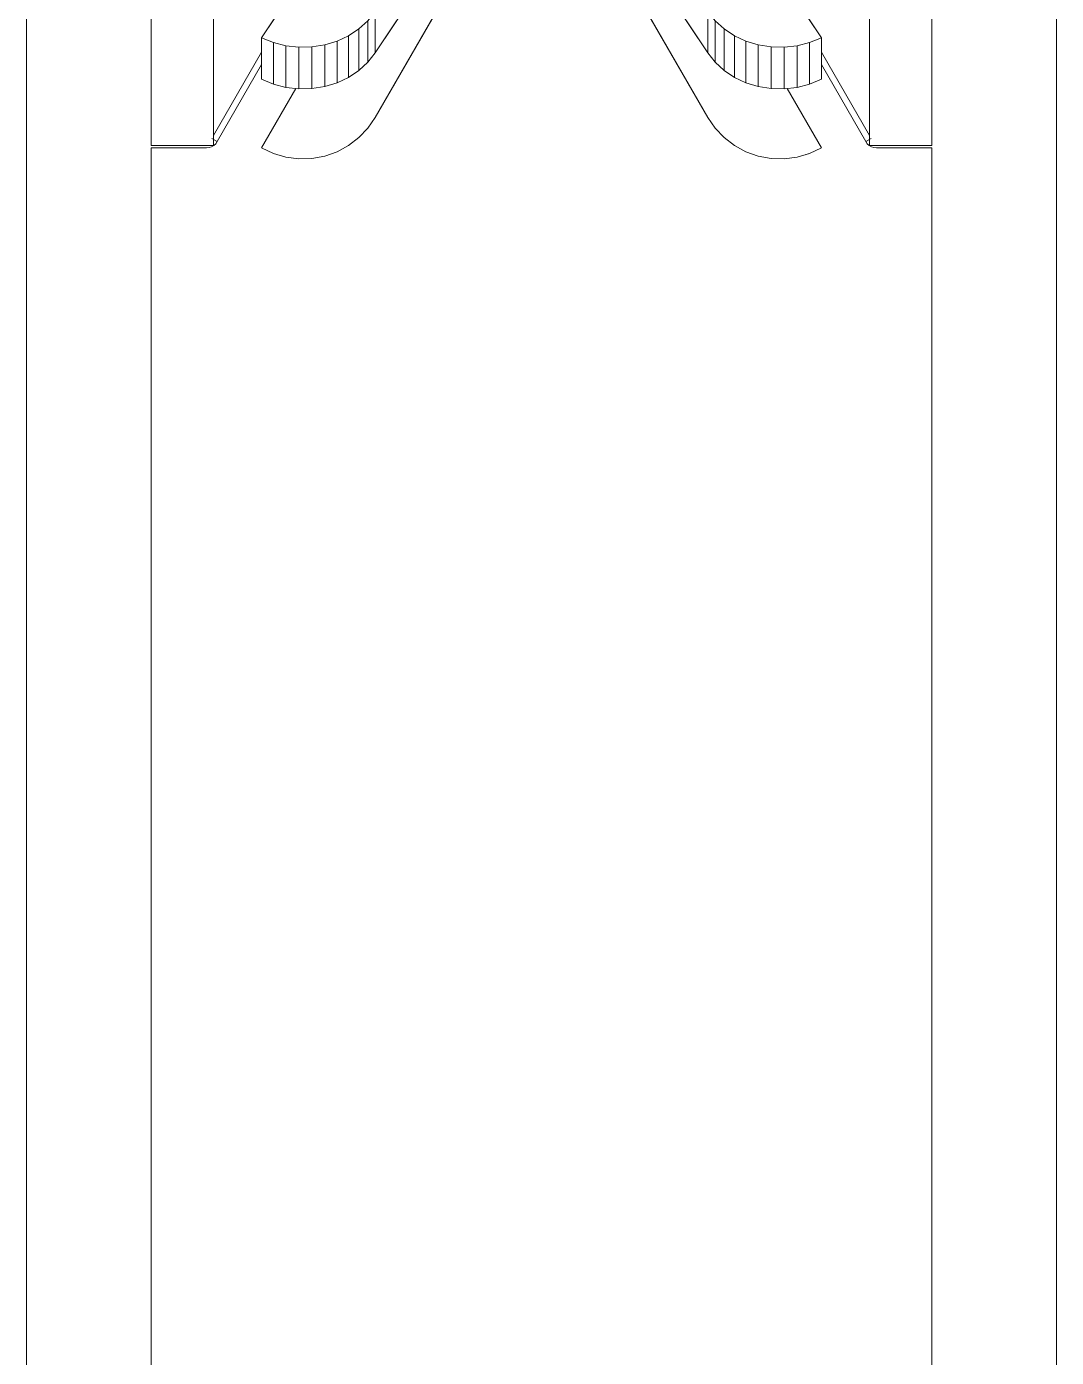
# Model space of a CAD drawing. Header units: centimetres. Extents: x 710 to 12582, y -437 to 1921.
# Drawn here: x 3736.51 to 3757.32, y 135.23 to 162.11 of the extents above; entities that cross this region are included whole.
import ezdxf

# ---------------------------------------------------------------- set-up
doc = ezdxf.new("R2010")
doc.units = ezdxf.units.CM
doc.layers.add('G-IMPT', color=7, linetype='Continuous', lineweight=9)
doc.layers.add('M-EQPM', color=7, linetype='Continuous', lineweight=9)

# ---------------------------------------------------------------- blocks, each defined once
blk = doc.blocks.new('EQ-01-016 - EQ-01-016_dwg_Agrupar_1119-1516217-Sección 4')
at = {"layer": 'G-IMPT'}
for p, q in [((3746.291, 164.981), (3746.421, 165.098)), ((3746.421, 165.098), (3746.291, 164.981)), ((3746.421, 165.098), (3746.573, 165.186)), ((3746.573, 165.186), (3746.421, 165.098)), ((3746.573, 165.186), (3746.74, 165.241)), ((3746.74, 165.241), (3746.573, 165.186)), ((3746.74, 165.241), (3746.915, 165.259)), ((3746.915, 165.259), (3747.09, 165.241)), ((3747.09, 165.241), (3747.257, 165.186)), ((3747.257, 165.186), (3747.409, 165.098)), ((3747.409, 165.098), (3747.539, 164.981)), ((3743.555, 160.279), (3746.188, 164.839)), ((3746.188, 164.839), (3743.555, 160.279)), ((3746.188, 164.839), (3746.291, 164.981)), ((3746.291, 164.981), (3746.188, 164.839)), ((3747.539, 164.981), (3747.643, 164.839)), ((3747.643, 164.839), (3750.275, 160.279)), ((3741.952, 160.862), (3741.26, 159.664)), ((3741.26, 159.664), (3741.952, 160.862)), ((3751.879, 160.862), (3752.57, 159.664)), ((3751.879, 160.862), (3752.57, 159.664)), ((3743.406, 160.062), (3743.555, 160.279)), ((3743.555, 160.279), (3743.406, 160.062)), ((3750.275, 160.279), (3750.424, 160.062)), ((3750.275, 160.279), (3750.424, 160.062)), ((3743.224, 159.871), (3743.406, 160.062)), ((3743.224, 159.871), (3743.406, 160.062)), ((3750.424, 160.062), (3750.606, 159.871)), ((3742.784, 159.584), (3743.015, 159.71)), ((3743.015, 159.71), (3742.784, 159.584)), ((3743.015, 159.71), (3743.224, 159.871)), ((3743.224, 159.871), (3743.015, 159.71)), ((3750.606, 159.871), (3750.815, 159.71)), ((3750.606, 159.871), (3750.815, 159.71)), ((3750.815, 159.71), (3751.047, 159.584)), ((3751.047, 159.584), (3750.815, 159.71)), ((3741.498, 159.551), (3741.26, 159.664)), ((3741.26, 159.664), (3741.498, 159.551)), ((3741.498, 159.551), (3741.751, 159.476)), ((3741.751, 159.476), (3741.498, 159.551)), ((3741.751, 159.476), (3742.012, 159.442)), ((3742.012, 159.442), (3741.751, 159.476)), ((3742.012, 159.442), (3742.276, 159.448)), ((3742.012, 159.442), (3742.276, 159.448)), ((3742.276, 159.448), (3742.535, 159.496)), ((3742.535, 159.496), (3742.276, 159.448)), ((3742.535, 159.496), (3742.784, 159.584)), ((3742.784, 159.584), (3742.535, 159.496)), ((3751.047, 159.584), (3751.295, 159.496)), ((3751.295, 159.496), (3751.047, 159.584)), ((3751.295, 159.496), (3751.554, 159.448)), ((3751.295, 159.496), (3751.554, 159.448)), ((3751.554, 159.448), (3751.818, 159.442)), ((3751.818, 159.442), (3751.554, 159.448)), ((3751.818, 159.442), (3752.079, 159.476)), ((3751.818, 159.442), (3752.079, 159.476)), ((3751.818, 159.442), (3752.079, 159.476)), ((3752.079, 159.476), (3751.818, 159.442)), ((3752.079, 159.476), (3752.332, 159.551)), ((3752.079, 159.476), (3752.332, 159.551)), ((3752.332, 159.551), (3752.079, 159.476)), ((3752.079, 159.476), (3752.332, 159.551)), ((3752.57, 159.664), (3752.332, 159.551)), ((3752.332, 159.551), (3752.57, 159.664)), ((3752.57, 159.664), (3752.332, 159.551)), ((3752.332, 159.551), (3752.57, 159.664)), ((3752.332, 159.551), (3752.57, 159.664))]:
    blk.add_line(p, q, dxfattribs=at)
at = {"layer": 'G-IMPT', "flags": 128}
for points in [[(3741.952, 160.862), (3741.26, 159.664), (3741.498, 159.551), (3741.751, 159.476), (3742.012, 159.442), (3742.276, 159.448), (3742.535, 159.496), (3742.784, 159.584), (3743.015, 159.71), (3743.224, 159.871), (3743.406, 160.062), (3743.555, 160.279), (3746.188, 164.839), (3746.291, 164.981), (3746.421, 165.098), (3746.573, 165.186), (3746.74, 165.241), (3746.915, 165.259), (3747.09, 165.241), (3747.257, 165.186), (3747.409, 165.098), (3747.539, 164.981), (3747.643, 164.839), (3750.275, 160.279), (3750.424, 160.062)], [(3746.74, 165.241), (3746.915, 165.259), (3747.09, 165.241), (3747.257, 165.186), (3747.409, 165.098)], [(3750.275, 160.279), (3747.643, 164.839), (3747.539, 164.981), (3747.409, 165.098)], [(3750.606, 159.871), (3750.424, 160.062), (3750.606, 159.871), (3750.815, 159.71), (3751.047, 159.584), (3751.295, 159.496), (3751.554, 159.448), (3751.818, 159.442), (3752.079, 159.476), (3752.332, 159.551), (3752.57, 159.664), (3751.879, 160.862)], [(3751.818, 159.442), (3752.079, 159.476), (3752.332, 159.551), (3752.079, 159.476), (3752.332, 159.551), (3752.079, 159.476)], [(3752.57, 159.664), (3752.332, 159.551), (3752.57, 159.664), (3752.332, 159.551)]]:
    blk.add_lwpolyline(points, dxfattribs=at)
blk = doc.blocks.new('EQ-01-016 - EQ-01-016_dwg_Agrupar_1165-1516227-Sección 4')
at = {"layer": 'G-IMPT'}
for p, q in [((3739.03, 179.662), (3739.03, 186.592)), ((3740.29, 186.592), (3739.03, 186.592)), ((3739.03, 179.662), (3739.03, 186.592)), ((3740.29, 186.592), (3739.03, 186.592)), ((3740.29, 186.592), (3740.29, 179.662)), ((3739.03, 166.642), (3739.03, 179.662)), ((3739.03, 179.662), (3740.29, 179.662)), ((3740.29, 166.642), (3740.29, 179.662)), ((3739.03, 159.712), (3739.03, 166.642)), ((3740.29, 166.642), (3739.03, 166.642)), ((3739.03, 159.712), (3739.03, 166.642)), ((3739.03, 166.642), (3740.29, 166.642)), ((3740.29, 166.642), (3740.29, 159.712)), ((3740.29, 166.642), (3740.29, 159.712)), ((3739.03, 159.712), (3740.29, 159.712)), ((3739.03, 159.712), (3740.29, 159.712))]:
    blk.add_line(p, q, dxfattribs=at)
at = {"layer": 'G-IMPT', "flags": 128}
for points in [[(3740.29, 186.592), (3740.29, 179.662), (3740.29, 186.592), (3739.03, 186.592), (3739.03, 179.662), (3740.29, 179.662)], [(3740.29, 179.662), (3740.29, 166.642), (3739.03, 166.642), (3739.03, 179.662)], [(3739.03, 166.642), (3739.03, 179.662), (3740.29, 179.662), (3740.29, 166.642)], [(3740.29, 166.642), (3740.29, 159.712), (3739.03, 159.712), (3739.03, 166.642)]]:
    blk.add_lwpolyline(points, dxfattribs=at)
blk = doc.blocks.new('EQ-01-016 - EQ-01-016_dwg_Agrupar_1130-1516233-Sección 4')
at = {"layer": 'G-IMPT'}
for p, q in [((3744.574, 166.858), (3741.26, 161.888)), ((3746.421, 166.594), (3746.573, 166.67)), ((3746.573, 166.67), (3746.421, 166.594)), ((3746.573, 166.67), (3746.74, 166.717)), ((3746.74, 166.717), (3746.573, 166.67)), ((3746.573, 166.67), (3746.573, 165.83)), ((3746.74, 166.717), (3746.915, 166.733)), ((3746.74, 166.692), (3746.74, 165.877)), ((3746.915, 166.733), (3747.09, 166.717)), ((3746.915, 166.692), (3746.915, 165.893)), ((3747.09, 166.717), (3747.257, 166.67)), ((3747.09, 166.692), (3747.09, 165.877)), ((3747.257, 166.67), (3747.409, 166.594)), ((3747.257, 166.67), (3747.257, 165.83)), ((3749.291, 166.806), (3752.57, 161.888)), ((3749.291, 166.806), (3752.57, 161.888)), ((3746.188, 166.369), (3746.291, 166.492)), ((3746.291, 166.492), (3746.188, 166.369)), ((3746.291, 166.492), (3746.421, 166.594)), ((3746.291, 166.492), (3746.291, 165.652)), ((3746.421, 166.594), (3746.421, 165.754)), ((3747.409, 166.594), (3747.539, 166.492)), ((3747.409, 166.594), (3747.409, 165.754)), ((3747.539, 166.492), (3747.643, 166.369)), ((3747.539, 166.492), (3747.539, 165.652)), ((3743.555, 162.421), (3746.188, 166.369)), ((3746.188, 166.369), (3743.555, 162.421)), ((3746.188, 166.369), (3746.188, 165.529)), ((3747.643, 166.369), (3750.275, 162.421)), ((3747.643, 166.369), (3747.643, 165.529)), ((3746.573, 165.83), (3746.74, 165.877)), ((3746.74, 165.877), (3746.915, 165.893)), ((3746.915, 165.893), (3747.09, 165.877)), ((3747.09, 165.877), (3747.257, 165.83)), ((3746.188, 165.529), (3746.291, 165.652)), ((3746.291, 165.652), (3746.421, 165.754)), ((3746.421, 165.754), (3746.573, 165.83)), ((3747.257, 165.83), (3747.409, 165.754)), ((3747.409, 165.754), (3747.539, 165.652)), ((3747.539, 165.652), (3747.643, 165.529)), ((3743.555, 161.581), (3746.188, 165.529)), ((3747.643, 165.529), (3750.275, 161.581)), ((3743.406, 162.232), (3743.555, 162.421)), ((3743.555, 162.421), (3743.555, 161.581)), ((3750.275, 162.421), (3750.424, 162.232)), ((3750.275, 162.421), (3750.275, 161.581)), ((3750.275, 162.421), (3750.424, 162.232)), ((3750.424, 162.232), (3750.275, 162.421)), ((3743.224, 162.067), (3743.406, 162.232)), ((3743.406, 162.232), (3743.406, 161.392)), ((3750.424, 162.232), (3750.606, 162.067)), ((3750.424, 162.232), (3750.424, 161.392)), ((3741.26, 161.888), (3741.26, 161.048)), ((3741.498, 161.79), (3741.26, 161.888)), ((3742.784, 161.819), (3743.015, 161.928)), ((3743.015, 161.928), (3743.224, 162.067)), ((3743.015, 161.928), (3743.015, 161.088)), ((3743.224, 162.067), (3743.224, 161.227)), ((3750.606, 162.067), (3750.815, 161.928)), ((3750.606, 162.067), (3750.606, 161.227)), ((3750.815, 161.928), (3751.047, 161.819)), ((3750.815, 161.928), (3750.815, 161.088)), ((3752.57, 161.888), (3752.332, 161.79)), ((3752.57, 161.888), (3752.57, 161.048)), ((3741.498, 161.79), (3741.751, 161.725)), ((3741.498, 161.79), (3741.498, 160.95)), ((3741.751, 161.725), (3741.498, 161.79)), ((3741.751, 161.725), (3742.012, 161.695)), ((3741.751, 161.725), (3741.751, 160.885)), ((3741.751, 161.725), (3742.012, 161.695)), ((3742.012, 161.695), (3742.276, 161.701)), ((3742.012, 161.695), (3742.276, 161.701)), ((3742.012, 161.695), (3742.276, 161.701)), ((3742.012, 161.695), (3742.012, 160.855)), ((3742.276, 161.701), (3742.535, 161.743)), ((3742.276, 161.701), (3742.535, 161.743)), ((3742.535, 161.743), (3742.276, 161.701)), ((3742.276, 161.701), (3742.276, 160.861)), ((3742.535, 161.743), (3742.784, 161.819)), ((3742.535, 161.743), (3742.784, 161.819)), ((3742.535, 161.743), (3742.535, 160.903)), ((3742.784, 161.819), (3742.784, 160.979)), ((3743.555, 161.581), (3743.406, 161.392)), ((3750.275, 161.581), (3750.424, 161.392)), ((3751.047, 161.819), (3751.295, 161.743)), ((3751.047, 161.819), (3751.047, 160.979)), ((3751.295, 161.743), (3751.554, 161.701)), ((3751.295, 161.743), (3751.295, 160.903)), ((3751.554, 161.701), (3751.295, 161.743)), ((3751.554, 161.701), (3751.818, 161.695)), ((3751.554, 161.701), (3751.554, 160.861)), ((3751.818, 161.695), (3752.079, 161.725)), ((3752.079, 161.725), (3751.818, 161.695)), ((3751.818, 161.695), (3751.818, 160.855)), ((3752.079, 161.725), (3752.332, 161.79)), ((3752.079, 161.725), (3752.332, 161.79)), ((3752.079, 161.725), (3752.079, 160.885)), ((3752.332, 161.79), (3752.332, 160.95)), ((3743.224, 161.227), (3743.406, 161.392)), ((3750.424, 161.392), (3750.606, 161.227)), ((3741.26, 161.048), (3741.498, 160.95)), ((3742.784, 160.979), (3743.015, 161.088)), ((3743.015, 161.088), (3743.224, 161.227)), ((3750.606, 161.227), (3750.815, 161.088)), ((3750.815, 161.088), (3751.047, 160.979)), ((3752.332, 160.95), (3752.57, 161.048)), ((3741.751, 160.885), (3741.498, 160.95)), ((3741.751, 160.885), (3742.012, 160.855)), ((3742.012, 160.855), (3742.276, 160.861)), ((3742.276, 160.861), (3742.535, 160.903)), ((3742.535, 160.903), (3742.784, 160.979)), ((3751.295, 160.903), (3751.047, 160.979)), ((3751.295, 160.903), (3751.554, 160.861)), ((3751.818, 160.855), (3751.554, 160.861)), ((3751.818, 160.855), (3752.079, 160.885)), ((3752.079, 160.885), (3752.332, 160.95))]:
    blk.add_line(p, q, dxfattribs=at)
at = {"layer": 'G-IMPT', "flags": 128}
for points in [[(3744.574, 166.858), (3741.26, 161.888), (3741.498, 161.79), (3741.751, 161.725)], [(3741.26, 161.048), (3741.26, 161.888), (3744.574, 166.858)], [(3743.015, 161.928), (3743.224, 162.067), (3743.406, 162.232), (3743.555, 162.421), (3746.188, 166.369), (3746.291, 166.492), (3746.421, 166.594), (3746.573, 166.67), (3746.74, 166.717), (3746.915, 166.733), (3747.09, 166.717), (3747.257, 166.67), (3747.409, 166.594), (3747.539, 166.492), (3747.643, 166.369), (3750.275, 162.421)], [(3746.421, 166.594), (3746.421, 165.754), (3746.573, 165.83), (3746.573, 166.67)], [(3746.573, 166.67), (3746.573, 165.83), (3746.74, 165.877), (3746.74, 166.692)], [(3746.74, 166.717), (3746.915, 166.733), (3747.09, 166.717), (3747.257, 166.67), (3747.409, 166.594), (3747.409, 165.754), (3747.539, 165.652), (3747.539, 166.492)], [(3746.915, 166.692), (3746.915, 165.893), (3746.74, 165.877), (3746.74, 166.692)], [(3747.09, 166.692), (3747.09, 165.877), (3746.915, 165.893), (3746.915, 166.692)], [(3747.257, 166.67), (3747.257, 165.83), (3747.09, 165.877), (3747.09, 166.692)], [(3747.539, 166.492), (3747.409, 166.594), (3747.409, 165.754), (3747.257, 165.83), (3747.257, 166.67)], [(3752.332, 161.79), (3752.57, 161.888), (3749.291, 166.806)], [(3746.188, 166.369), (3746.188, 165.529), (3746.291, 165.652), (3746.421, 165.754), (3746.421, 166.594), (3746.291, 166.492)], [(3750.275, 162.421), (3750.275, 161.581), (3747.643, 165.529), (3747.643, 166.369), (3747.643, 165.529), (3747.539, 165.652), (3747.539, 166.492)], [(3747.539, 166.492), (3747.643, 166.369), (3750.275, 162.421)], [(3743.555, 162.421), (3743.555, 161.581), (3743.555, 162.421), (3743.406, 162.232), (3743.406, 161.392), (3743.555, 161.581), (3746.188, 165.529), (3746.188, 166.369)], [(3741.26, 161.048), (3741.498, 160.95), (3741.751, 160.885), (3742.012, 160.855), (3742.276, 160.861), (3742.535, 160.903), (3742.784, 160.979), (3743.015, 161.088), (3743.224, 161.227), (3743.406, 161.392), (3743.555, 161.581), (3746.188, 165.529), (3746.291, 165.652), (3746.421, 165.754), (3746.573, 165.83), (3746.74, 165.877), (3746.915, 165.893), (3747.09, 165.877), (3747.257, 165.83), (3747.409, 165.754), (3747.539, 165.652), (3747.643, 165.529), (3750.275, 161.581), (3750.424, 161.392), (3750.606, 161.227)], [(3750.275, 162.421), (3750.275, 161.581), (3750.424, 161.392), (3750.424, 162.232)], [(3750.606, 162.067), (3750.424, 162.232), (3750.606, 162.067), (3750.815, 161.928), (3751.047, 161.819), (3751.295, 161.743)], [(3750.424, 162.232), (3750.424, 161.392), (3750.606, 161.227), (3750.606, 162.067)], [(3741.498, 161.79), (3741.498, 160.95), (3741.26, 161.048), (3741.26, 161.888), (3741.498, 161.79)], [(3742.535, 161.743), (3742.784, 161.819), (3743.015, 161.928)], [(3743.015, 161.928), (3743.224, 162.067), (3743.224, 161.227), (3743.015, 161.088), (3743.015, 161.928), (3742.784, 161.819), (3742.784, 160.979), (3743.015, 161.088), (3743.015, 161.928)], [(3752.57, 161.888), (3752.57, 161.048), (3752.57, 161.888), (3752.332, 161.79)], [(3741.498, 161.79), (3741.498, 160.95), (3741.751, 160.885), (3742.012, 160.855), (3742.012, 161.695), (3741.751, 161.725)], [(3742.276, 161.701), (3742.276, 160.861), (3742.012, 160.855), (3742.012, 161.695)], [(3742.276, 161.701), (3742.276, 160.861), (3742.535, 160.903), (3742.535, 161.743)], [(3742.784, 161.819), (3742.784, 160.979), (3742.535, 160.903), (3742.535, 161.743)], [(3751.295, 161.743), (3751.047, 161.819), (3751.047, 160.979), (3751.295, 160.903), (3751.554, 160.861), (3751.554, 161.701)], [(3751.295, 161.743), (3751.554, 161.701), (3751.818, 161.695), (3752.079, 161.725)], [(3751.818, 161.695), (3751.818, 160.855), (3751.818, 161.695), (3751.554, 161.701), (3751.554, 160.861), (3751.818, 160.855), (3752.079, 160.885), (3752.079, 161.725)], [(3752.332, 161.79), (3752.332, 160.95), (3752.57, 161.048)], [(3750.606, 161.227), (3750.815, 161.088), (3751.047, 160.979), (3751.295, 160.903), (3751.554, 160.861), (3751.818, 160.855), (3752.079, 160.885), (3752.332, 160.95), (3752.57, 161.048)]]:
    blk.add_lwpolyline(points, dxfattribs=at)
for points in [[(3746.291, 166.492), (3746.291, 165.652)], [(3743.406, 162.232), (3743.406, 161.392), (3743.224, 161.227), (3743.224, 162.067)], [(3751.047, 161.819), (3750.815, 161.928), (3750.815, 161.088), (3750.606, 161.227), (3750.606, 162.067), (3750.815, 161.928), (3750.815, 161.088), (3751.047, 160.979)], [(3741.751, 161.725), (3741.751, 160.885)], [(3751.295, 161.743), (3751.295, 160.903)], [(3752.332, 161.79), (3752.332, 160.95), (3752.079, 160.885), (3752.079, 161.725)]]:
    blk.add_lwpolyline(points, close=True, dxfattribs=at)
blk = doc.blocks.new('EQ-01-016 - EQ-01-016_dwg_Agrupar_1153-1516247-Sección 4')
at = {"layer": 'G-IMPT'}
for p, q in [((3753.54, 179.662), (3753.54, 186.592)), ((3754.8, 186.592), (3753.54, 186.592)), ((3753.54, 179.662), (3753.54, 186.592)), ((3754.8, 186.592), (3753.54, 186.592)), ((3754.8, 186.592), (3754.8, 179.662)), ((3753.54, 166.642), (3753.54, 179.662)), ((3753.54, 179.662), (3754.8, 179.662)), ((3754.8, 166.642), (3754.8, 179.662)), ((3753.54, 159.712), (3753.54, 166.642)), ((3754.8, 166.642), (3753.54, 166.642)), ((3753.54, 159.712), (3753.54, 166.642)), ((3753.54, 166.642), (3754.8, 166.642)), ((3754.8, 166.642), (3754.8, 159.712)), ((3754.8, 166.642), (3754.8, 159.712)), ((3753.54, 159.712), (3754.8, 159.712)), ((3753.54, 159.712), (3754.8, 159.712))]:
    blk.add_line(p, q, dxfattribs=at)
at = {"layer": 'G-IMPT', "flags": 128}
for points in [[(3754.8, 186.592), (3754.8, 179.662), (3754.8, 186.592), (3753.54, 186.592), (3753.54, 179.662), (3754.8, 179.662)], [(3754.8, 179.662), (3754.8, 166.642), (3753.54, 166.642), (3753.54, 179.662)], [(3753.54, 166.642), (3753.54, 179.662), (3754.8, 179.662), (3754.8, 166.642)], [(3754.8, 166.642), (3754.8, 159.712), (3753.54, 159.712), (3753.54, 166.642)]]:
    blk.add_lwpolyline(points, dxfattribs=at)
blk = doc.blocks.new('EQ-01-016 - EQ-01-016_dwg_Agrupar_1147-1516260-Sección 4')
at = {"layer": 'G-IMPT'}
for p, q in [((3736.51, 94.252), (3736.51, 186.592)), ((3736.51, 94.252), (3736.51, 186.592)), ((3757.32, 94.252), (3757.32, 186.592)), ((3757.32, 94.252), (3757.32, 186.592)), ((3740.29, 159.916), (3741.26, 161.596)), ((3740.29, 159.916), (3741.26, 161.596)), ((3740.29, 159.916), (3741.26, 161.596)), ((3752.57, 161.597), (3753.54, 159.916)), ((3752.57, 161.596), (3753.54, 159.916)), ((3753.54, 159.916), (3752.57, 161.596)), ((3741.26, 161.344), (3740.363, 159.79)), ((3741.26, 161.344), (3740.363, 159.79)), ((3741.26, 161.344), (3740.363, 159.79)), ((3753.467, 159.79), (3752.57, 161.344)), ((3753.467, 159.79), (3752.57, 161.344)), ((3753.467, 159.79), (3752.57, 161.344)), ((3740.247, 159.686), (3740.197, 159.67)), ((3740.293, 159.712), (3740.247, 159.686)), ((3740.247, 159.686), (3740.293, 159.712)), ((3740.254, 159.853), (3740.363, 159.79)), ((3740.332, 159.748), (3740.293, 159.712)), ((3740.363, 159.79), (3740.332, 159.748)), ((3753.467, 159.79), (3753.576, 159.853)), ((3753.498, 159.748), (3753.467, 159.79)), ((3753.498, 159.748), (3753.467, 159.79)), ((3753.537, 159.712), (3753.498, 159.748)), ((3753.537, 159.712), (3753.583, 159.686)), ((3753.583, 159.686), (3753.633, 159.67)), ((3753.633, 159.67), (3753.583, 159.686)), ((3739.03, 94.252), (3739.03, 159.664)), ((3739.03, 159.664), (3740.145, 159.664)), ((3739.03, 159.664), (3739.03, 94.252)), ((3739.03, 159.664), (3739.03, 94.252)), ((3739.03, 159.664), (3740.145, 159.664)), ((3740.145, 159.664), (3739.03, 159.664)), ((3740.197, 159.67), (3740.145, 159.664)), ((3753.633, 159.67), (3753.685, 159.664)), ((3753.633, 159.67), (3753.685, 159.664)), ((3754.8, 159.664), (3753.685, 159.664)), ((3753.685, 159.664), (3754.8, 159.664)), ((3753.685, 159.664), (3754.8, 159.664)), ((3754.8, 94.252), (3754.8, 159.664)), ((3754.8, 159.664), (3754.8, 94.252)), ((3754.8, 159.664), (3754.8, 94.252))]:
    blk.add_line(p, q, dxfattribs=at)
at = {"layer": 'G-IMPT', "flags": 128}
for points in [[(3736.51, 94.252), (3736.51, 186.592), (3739.03, 186.592)], [(3757.32, 94.252), (3757.32, 186.592), (3754.8, 186.592)], [(3740.247, 159.686), (3740.197, 159.67), (3740.145, 159.664)], [(3740.363, 159.79), (3740.332, 159.748), (3740.293, 159.712)], [(3753.583, 159.686), (3753.537, 159.712), (3753.498, 159.748)]]:
    blk.add_lwpolyline(points, dxfattribs=at)
blk = doc.blocks.new('EQ-01-016 - EQ-01-016_dwg_Agrupar_1140-1516279-Sección 4')
at = {"layer": 'G-IMPT'}
for p, q in [((3751.818, 159.442), (3752.079, 159.476)), ((3751.818, 159.442), (3752.079, 159.476)), ((3751.818, 159.442), (3752.079, 159.476)), ((3752.079, 159.476), (3751.818, 159.442)), ((3752.079, 159.476), (3752.332, 159.551)), ((3752.079, 159.476), (3752.332, 159.551)), ((3752.332, 159.551), (3752.079, 159.476)), ((3752.079, 159.476), (3752.332, 159.551)), ((3752.57, 159.664), (3752.332, 159.551)), ((3752.332, 159.551), (3752.57, 159.664)), ((3752.57, 159.664), (3752.332, 159.551)), ((3752.332, 159.551), (3752.57, 159.664)), ((3752.332, 159.551), (3752.57, 159.664))]:
    blk.add_line(p, q, dxfattribs=at)
at = {"layer": 'G-IMPT', "flags": 128}
for points in [[(3751.818, 159.442), (3752.079, 159.476), (3752.332, 159.551), (3752.57, 159.664)], [(3751.818, 159.442), (3752.079, 159.476), (3752.332, 159.551), (3752.079, 159.476), (3752.332, 159.551), (3752.079, 159.476)], [(3752.57, 159.664), (3752.332, 159.551), (3752.57, 159.664), (3752.332, 159.551)]]:
    blk.add_lwpolyline(points, dxfattribs=at)
blk = doc.blocks.new('EQ-01-016 - EQ-01-016_dwg_Agrupar_1154-1516283-Sección 4')
at = {"layer": 'G-IMPT'}
for p, q in [((3751.818, 159.442), (3752.079, 159.476)), ((3751.818, 159.442), (3752.079, 159.476)), ((3751.818, 159.442), (3752.079, 159.476)), ((3752.079, 159.476), (3751.818, 159.442)), ((3752.079, 159.476), (3752.332, 159.551)), ((3752.079, 159.476), (3752.332, 159.551)), ((3752.332, 159.551), (3752.079, 159.476)), ((3752.079, 159.476), (3752.332, 159.551)), ((3752.57, 159.664), (3752.332, 159.551)), ((3752.332, 159.551), (3752.57, 159.664)), ((3752.57, 159.664), (3752.332, 159.551)), ((3752.332, 159.551), (3752.57, 159.664)), ((3752.332, 159.551), (3752.57, 159.664))]:
    blk.add_line(p, q, dxfattribs=at)
at = {"layer": 'G-IMPT', "flags": 128}
for points in [[(3751.818, 159.442), (3752.079, 159.476), (3752.332, 159.551), (3752.57, 159.664)], [(3751.818, 159.442), (3752.079, 159.476), (3752.332, 159.551), (3752.079, 159.476), (3752.332, 159.551), (3752.079, 159.476)], [(3752.57, 159.664), (3752.332, 159.551), (3752.57, 159.664), (3752.332, 159.551)]]:
    blk.add_lwpolyline(points, dxfattribs=at)
blk = doc.blocks.new('EQ-01-016 - EQ-01-016_dwg_Agrupar_1225-1516284-Sección 4')
at = {"layer": 'G-IMPT'}
for p, q in [((3751.818, 159.442), (3752.079, 159.476)), ((3751.818, 159.442), (3752.079, 159.476)), ((3751.818, 159.442), (3752.079, 159.476)), ((3752.079, 159.476), (3751.818, 159.442)), ((3752.079, 159.476), (3752.332, 159.551)), ((3752.079, 159.476), (3752.332, 159.551)), ((3752.332, 159.551), (3752.079, 159.476)), ((3752.079, 159.476), (3752.332, 159.551)), ((3752.57, 159.664), (3752.332, 159.551)), ((3752.332, 159.551), (3752.57, 159.664)), ((3752.57, 159.664), (3752.332, 159.551)), ((3752.332, 159.551), (3752.57, 159.664)), ((3752.332, 159.551), (3752.57, 159.664))]:
    blk.add_line(p, q, dxfattribs=at)
at = {"layer": 'G-IMPT', "flags": 128}
for points in [[(3751.818, 159.442), (3752.079, 159.476), (3752.332, 159.551), (3752.57, 159.664)], [(3751.818, 159.442), (3752.079, 159.476), (3752.332, 159.551), (3752.079, 159.476), (3752.332, 159.551), (3752.079, 159.476)], [(3752.57, 159.664), (3752.332, 159.551), (3752.57, 159.664), (3752.332, 159.551)]]:
    blk.add_lwpolyline(points, dxfattribs=at)
blk = doc.blocks.new('EQ-01-016 - EQ-01-016_dwg_Agrupar_1215-1516292-Sección 4')
at = {"layer": 'G-IMPT'}
for p, q in [((3751.818, 159.442), (3752.079, 159.476)), ((3751.818, 159.442), (3752.079, 159.476)), ((3751.818, 159.442), (3752.079, 159.476)), ((3752.079, 159.476), (3751.818, 159.442)), ((3752.079, 159.476), (3752.332, 159.551)), ((3752.079, 159.476), (3752.332, 159.551)), ((3752.332, 159.551), (3752.079, 159.476)), ((3752.079, 159.476), (3752.332, 159.551)), ((3752.57, 159.664), (3752.332, 159.551)), ((3752.332, 159.551), (3752.57, 159.664)), ((3752.57, 159.664), (3752.332, 159.551)), ((3752.332, 159.551), (3752.57, 159.664)), ((3752.332, 159.551), (3752.57, 159.664))]:
    blk.add_line(p, q, dxfattribs=at)
at = {"layer": 'G-IMPT', "flags": 128}
for points in [[(3751.818, 159.442), (3752.079, 159.476), (3752.332, 159.551), (3752.57, 159.664)], [(3751.818, 159.442), (3752.079, 159.476), (3752.332, 159.551), (3752.079, 159.476), (3752.332, 159.551), (3752.079, 159.476)], [(3752.57, 159.664), (3752.332, 159.551), (3752.57, 159.664), (3752.332, 159.551)]]:
    blk.add_lwpolyline(points, dxfattribs=at)
blk = doc.blocks.new('EQ-01-016 - EQ-01-016_dwg_Agrupar_1216-1516293-Sección 4')
at = {"layer": 'G-IMPT'}
for p, q in [((3751.818, 159.442), (3752.079, 159.476)), ((3751.818, 159.442), (3752.079, 159.476)), ((3751.818, 159.442), (3752.079, 159.476)), ((3752.079, 159.476), (3751.818, 159.442)), ((3752.079, 159.476), (3752.332, 159.551)), ((3752.079, 159.476), (3752.332, 159.551)), ((3752.332, 159.551), (3752.079, 159.476)), ((3752.079, 159.476), (3752.332, 159.551)), ((3752.57, 159.664), (3752.332, 159.551)), ((3752.332, 159.551), (3752.57, 159.664)), ((3752.57, 159.664), (3752.332, 159.551)), ((3752.332, 159.551), (3752.57, 159.664)), ((3752.332, 159.551), (3752.57, 159.664))]:
    blk.add_line(p, q, dxfattribs=at)
at = {"layer": 'G-IMPT', "flags": 128}
for points in [[(3751.818, 159.442), (3752.079, 159.476), (3752.332, 159.551), (3752.57, 159.664)], [(3751.818, 159.442), (3752.079, 159.476), (3752.332, 159.551), (3752.079, 159.476), (3752.332, 159.551), (3752.079, 159.476)], [(3752.57, 159.664), (3752.332, 159.551), (3752.57, 159.664), (3752.332, 159.551)]]:
    blk.add_lwpolyline(points, dxfattribs=at)
blk = doc.blocks.new('EQ-01-016 - EQ-01-016_dwg_Agrupar_1213-1516294-Sección 4')
at = {"layer": 'G-IMPT'}
for p, q in [((3751.818, 159.442), (3752.079, 159.476)), ((3751.818, 159.442), (3752.079, 159.476)), ((3751.818, 159.442), (3752.079, 159.476)), ((3752.079, 159.476), (3751.818, 159.442)), ((3752.079, 159.476), (3752.332, 159.551)), ((3752.079, 159.476), (3752.332, 159.551)), ((3752.332, 159.551), (3752.079, 159.476)), ((3752.079, 159.476), (3752.332, 159.551)), ((3752.57, 159.664), (3752.332, 159.551)), ((3752.332, 159.551), (3752.57, 159.664)), ((3752.57, 159.664), (3752.332, 159.551)), ((3752.332, 159.551), (3752.57, 159.664)), ((3752.332, 159.551), (3752.57, 159.664))]:
    blk.add_line(p, q, dxfattribs=at)
at = {"layer": 'G-IMPT', "flags": 128}
for points in [[(3751.818, 159.442), (3752.079, 159.476), (3752.332, 159.551), (3752.57, 159.664)], [(3751.818, 159.442), (3752.079, 159.476), (3752.332, 159.551), (3752.079, 159.476), (3752.332, 159.551), (3752.079, 159.476)], [(3752.57, 159.664), (3752.332, 159.551), (3752.57, 159.664), (3752.332, 159.551)]]:
    blk.add_lwpolyline(points, dxfattribs=at)
blk = doc.blocks.new('EQ-01-016 - EQ-01-016_dwg_Agrupar_1234-1516296-Sección 4')
at = {"layer": 'G-IMPT'}
for p, q in [((3751.818, 159.442), (3752.079, 159.476)), ((3751.818, 159.442), (3752.079, 159.476)), ((3751.818, 159.442), (3752.079, 159.476)), ((3752.079, 159.476), (3751.818, 159.442)), ((3752.079, 159.476), (3752.332, 159.551)), ((3752.079, 159.476), (3752.332, 159.551)), ((3752.332, 159.551), (3752.079, 159.476)), ((3752.079, 159.476), (3752.332, 159.551)), ((3752.57, 159.664), (3752.332, 159.551)), ((3752.332, 159.551), (3752.57, 159.664)), ((3752.57, 159.664), (3752.332, 159.551)), ((3752.332, 159.551), (3752.57, 159.664)), ((3752.332, 159.551), (3752.57, 159.664))]:
    blk.add_line(p, q, dxfattribs=at)
at = {"layer": 'G-IMPT', "flags": 128}
for points in [[(3751.818, 159.442), (3752.079, 159.476), (3752.332, 159.551), (3752.57, 159.664)], [(3751.818, 159.442), (3752.079, 159.476), (3752.332, 159.551), (3752.079, 159.476), (3752.332, 159.551), (3752.079, 159.476)], [(3752.57, 159.664), (3752.332, 159.551), (3752.57, 159.664), (3752.332, 159.551)]]:
    blk.add_lwpolyline(points, dxfattribs=at)
blk = doc.blocks.new('EQ-01-016 - EQ-01-016_dwg_Agrupar_1191-1516299-Sección 4')
at = {"layer": 'G-IMPT'}
for p, q in [((3751.818, 159.442), (3752.079, 159.476)), ((3751.818, 159.442), (3752.079, 159.476)), ((3751.818, 159.442), (3752.079, 159.476)), ((3752.079, 159.476), (3751.818, 159.442)), ((3752.079, 159.476), (3752.332, 159.551)), ((3752.079, 159.476), (3752.332, 159.551)), ((3752.332, 159.551), (3752.079, 159.476)), ((3752.079, 159.476), (3752.332, 159.551)), ((3752.57, 159.664), (3752.332, 159.551)), ((3752.332, 159.551), (3752.57, 159.664)), ((3752.57, 159.664), (3752.332, 159.551)), ((3752.332, 159.551), (3752.57, 159.664)), ((3752.332, 159.551), (3752.57, 159.664))]:
    blk.add_line(p, q, dxfattribs=at)
at = {"layer": 'G-IMPT', "flags": 128}
for points in [[(3751.818, 159.442), (3752.079, 159.476), (3752.332, 159.551), (3752.57, 159.664)], [(3751.818, 159.442), (3752.079, 159.476), (3752.332, 159.551), (3752.079, 159.476), (3752.332, 159.551), (3752.079, 159.476)], [(3752.57, 159.664), (3752.332, 159.551), (3752.57, 159.664), (3752.332, 159.551)]]:
    blk.add_lwpolyline(points, dxfattribs=at)
blk = doc.blocks.new('EQ-01-016 - EQ-01-016_dwg_Agrupar_1185-1516300-Sección 4')
at = {"layer": 'G-IMPT'}
for p, q in [((3751.818, 159.442), (3752.079, 159.476)), ((3751.818, 159.442), (3752.079, 159.476)), ((3751.818, 159.442), (3752.079, 159.476)), ((3752.079, 159.476), (3751.818, 159.442)), ((3752.079, 159.476), (3752.332, 159.551)), ((3752.079, 159.476), (3752.332, 159.551)), ((3752.332, 159.551), (3752.079, 159.476)), ((3752.079, 159.476), (3752.332, 159.551)), ((3752.57, 159.664), (3752.332, 159.551)), ((3752.332, 159.551), (3752.57, 159.664)), ((3752.57, 159.664), (3752.332, 159.551)), ((3752.332, 159.551), (3752.57, 159.664)), ((3752.332, 159.551), (3752.57, 159.664))]:
    blk.add_line(p, q, dxfattribs=at)
at = {"layer": 'G-IMPT', "flags": 128}
for points in [[(3751.818, 159.442), (3752.079, 159.476), (3752.332, 159.551), (3752.57, 159.664)], [(3751.818, 159.442), (3752.079, 159.476), (3752.332, 159.551), (3752.079, 159.476), (3752.332, 159.551), (3752.079, 159.476)], [(3752.57, 159.664), (3752.332, 159.551), (3752.57, 159.664), (3752.332, 159.551)]]:
    blk.add_lwpolyline(points, dxfattribs=at)
blk = doc.blocks.new('EQ-01-016 - EQ-01-016_dwg_Agrupar_1228-1516305-Sección 4')
at = {"layer": 'G-IMPT'}
for p, q in [((3751.818, 159.442), (3752.079, 159.476)), ((3752.079, 159.476), (3751.818, 159.442)), ((3752.079, 159.476), (3752.332, 159.551)), ((3752.079, 159.476), (3752.332, 159.551)), ((3752.332, 159.551), (3752.255, 159.528)), ((3752.57, 159.664), (3752.332, 159.551)), ((3752.57, 159.664), (3752.332, 159.551))]:
    blk.add_line(p, q, dxfattribs=at)
at = {"layer": 'G-IMPT', "flags": 128}
blk.add_lwpolyline([(3751.818, 159.442), (3752.079, 159.476), (3752.332, 159.551), (3752.57, 159.664)], dxfattribs=at)
blk.add_lwpolyline([(3752.255, 159.528), (3752.332, 159.551)], close=True, dxfattribs=at)
blk = doc.blocks.new('EQ-01-016 - EQ-01-016_dwg_Agrupar_1237-1516307-Sección 4')
at = {"layer": 'G-IMPT'}
for p, q in [((3751.818, 159.442), (3752.079, 159.476)), ((3751.818, 159.442), (3752.079, 159.476)), ((3751.818, 159.442), (3752.079, 159.476)), ((3752.079, 159.476), (3751.818, 159.442)), ((3752.079, 159.476), (3752.332, 159.551)), ((3752.079, 159.476), (3752.332, 159.551)), ((3752.332, 159.551), (3752.079, 159.476)), ((3752.079, 159.476), (3752.332, 159.551)), ((3752.57, 159.664), (3752.332, 159.551)), ((3752.332, 159.551), (3752.57, 159.664)), ((3752.57, 159.664), (3752.332, 159.551)), ((3752.332, 159.551), (3752.57, 159.664)), ((3752.332, 159.551), (3752.57, 159.664))]:
    blk.add_line(p, q, dxfattribs=at)
at = {"layer": 'G-IMPT', "flags": 128}
for points in [[(3751.818, 159.442), (3752.079, 159.476), (3752.332, 159.551), (3752.57, 159.664)], [(3751.818, 159.442), (3752.079, 159.476), (3752.332, 159.551), (3752.079, 159.476), (3752.332, 159.551), (3752.079, 159.476)], [(3752.57, 159.664), (3752.332, 159.551), (3752.57, 159.664), (3752.332, 159.551)]]:
    blk.add_lwpolyline(points, dxfattribs=at)
blk = doc.blocks.new('EQ-01-016 - EQ-01-016_dwg_Agrupar_1218-1516310-Sección 4')
at = {"layer": 'G-IMPT'}
for p, q in [((3751.818, 159.442), (3752.079, 159.476)), ((3751.818, 159.442), (3752.079, 159.476)), ((3751.818, 159.442), (3752.079, 159.476)), ((3752.079, 159.476), (3751.818, 159.442)), ((3752.079, 159.476), (3752.332, 159.551)), ((3752.079, 159.476), (3752.332, 159.551)), ((3752.332, 159.551), (3752.079, 159.476)), ((3752.079, 159.476), (3752.332, 159.551)), ((3752.57, 159.664), (3752.332, 159.551)), ((3752.332, 159.551), (3752.57, 159.664)), ((3752.57, 159.664), (3752.332, 159.551)), ((3752.332, 159.551), (3752.57, 159.664)), ((3752.332, 159.551), (3752.57, 159.664))]:
    blk.add_line(p, q, dxfattribs=at)
at = {"layer": 'G-IMPT', "flags": 128}
for points in [[(3751.818, 159.442), (3752.079, 159.476), (3752.332, 159.551), (3752.57, 159.664)], [(3751.818, 159.442), (3752.079, 159.476), (3752.332, 159.551), (3752.079, 159.476), (3752.332, 159.551), (3752.079, 159.476)], [(3752.57, 159.664), (3752.332, 159.551), (3752.57, 159.664), (3752.332, 159.551)]]:
    blk.add_lwpolyline(points, dxfattribs=at)
blk = doc.blocks.new('EQ-01-016 - EQ-01-016_dwg_Agrupar_1223-1516312-Sección 4')
at = {"layer": 'G-IMPT'}
for p, q in [((3751.818, 159.442), (3752.079, 159.476)), ((3751.818, 159.442), (3752.079, 159.476)), ((3751.818, 159.442), (3752.079, 159.476)), ((3752.079, 159.476), (3751.818, 159.442)), ((3752.079, 159.476), (3752.332, 159.551)), ((3752.079, 159.476), (3752.332, 159.551)), ((3752.332, 159.551), (3752.079, 159.476)), ((3752.079, 159.476), (3752.332, 159.551)), ((3752.57, 159.664), (3752.332, 159.551)), ((3752.332, 159.551), (3752.57, 159.664)), ((3752.57, 159.664), (3752.332, 159.551)), ((3752.332, 159.551), (3752.57, 159.664)), ((3752.332, 159.551), (3752.57, 159.664))]:
    blk.add_line(p, q, dxfattribs=at)
at = {"layer": 'G-IMPT', "flags": 128}
for points in [[(3751.818, 159.442), (3752.079, 159.476), (3752.332, 159.551), (3752.57, 159.664)], [(3751.818, 159.442), (3752.079, 159.476), (3752.332, 159.551), (3752.079, 159.476), (3752.332, 159.551), (3752.079, 159.476)], [(3752.57, 159.664), (3752.332, 159.551), (3752.57, 159.664), (3752.332, 159.551)]]:
    blk.add_lwpolyline(points, dxfattribs=at)
blk = doc.blocks.new('EQ-01-016 - EQ-01-016_dwg_Agrupar_1189-1516314-Sección 4')
at = {"layer": 'G-IMPT'}
for p, q in [((3751.818, 159.442), (3752.079, 159.476)), ((3751.818, 159.442), (3752.079, 159.476)), ((3751.818, 159.442), (3752.079, 159.476)), ((3752.079, 159.476), (3751.818, 159.442)), ((3752.079, 159.476), (3752.332, 159.551)), ((3752.079, 159.476), (3752.332, 159.551)), ((3752.332, 159.551), (3752.079, 159.476)), ((3752.079, 159.476), (3752.332, 159.551)), ((3752.57, 159.664), (3752.332, 159.551)), ((3752.332, 159.551), (3752.57, 159.664)), ((3752.57, 159.664), (3752.332, 159.551)), ((3752.332, 159.551), (3752.57, 159.664)), ((3752.332, 159.551), (3752.57, 159.664))]:
    blk.add_line(p, q, dxfattribs=at)
at = {"layer": 'G-IMPT', "flags": 128}
for points in [[(3751.818, 159.442), (3752.079, 159.476), (3752.332, 159.551), (3752.57, 159.664)], [(3751.818, 159.442), (3752.079, 159.476), (3752.332, 159.551), (3752.079, 159.476), (3752.332, 159.551), (3752.079, 159.476)], [(3752.57, 159.664), (3752.332, 159.551), (3752.57, 159.664), (3752.332, 159.551)]]:
    blk.add_lwpolyline(points, dxfattribs=at)
blk = doc.blocks.new('EQ-01-016 - EQ-01-016_dwg_Agrupar_1224-1516315-Sección 4')
at = {"layer": 'G-IMPT'}
for p, q in [((3751.818, 159.442), (3752.079, 159.476)), ((3751.818, 159.442), (3752.079, 159.476)), ((3751.818, 159.442), (3752.079, 159.476)), ((3752.079, 159.476), (3751.818, 159.442)), ((3752.079, 159.476), (3752.332, 159.551)), ((3752.079, 159.476), (3752.332, 159.551)), ((3752.332, 159.551), (3752.079, 159.476)), ((3752.079, 159.476), (3752.332, 159.551)), ((3752.57, 159.664), (3752.332, 159.551)), ((3752.332, 159.551), (3752.57, 159.664)), ((3752.57, 159.664), (3752.332, 159.551)), ((3752.332, 159.551), (3752.57, 159.664)), ((3752.332, 159.551), (3752.57, 159.664))]:
    blk.add_line(p, q, dxfattribs=at)
at = {"layer": 'G-IMPT', "flags": 128}
for points in [[(3751.818, 159.442), (3752.079, 159.476), (3752.332, 159.551), (3752.57, 159.664)], [(3751.818, 159.442), (3752.079, 159.476), (3752.332, 159.551), (3752.079, 159.476), (3752.332, 159.551), (3752.079, 159.476)], [(3752.57, 159.664), (3752.332, 159.551), (3752.57, 159.664), (3752.332, 159.551)]]:
    blk.add_lwpolyline(points, dxfattribs=at)
blk = doc.blocks.new('EQ-01-016 - EQ-01-016_dwg_Agrupar_1227-1516318-Sección 4')
at = {"layer": 'G-IMPT'}
for p, q in [((3751.818, 159.442), (3752.079, 159.476)), ((3751.818, 159.442), (3752.079, 159.476)), ((3751.818, 159.442), (3752.079, 159.476)), ((3752.079, 159.476), (3751.818, 159.442)), ((3752.079, 159.476), (3752.332, 159.551)), ((3752.079, 159.476), (3752.332, 159.551)), ((3752.332, 159.551), (3752.079, 159.476)), ((3752.079, 159.476), (3752.332, 159.551)), ((3752.57, 159.664), (3752.332, 159.551)), ((3752.332, 159.551), (3752.57, 159.664)), ((3752.57, 159.664), (3752.332, 159.551)), ((3752.332, 159.551), (3752.57, 159.664)), ((3752.332, 159.551), (3752.57, 159.664))]:
    blk.add_line(p, q, dxfattribs=at)
at = {"layer": 'G-IMPT', "flags": 128}
for points in [[(3751.818, 159.442), (3752.079, 159.476), (3752.332, 159.551), (3752.57, 159.664)], [(3751.818, 159.442), (3752.079, 159.476), (3752.332, 159.551), (3752.079, 159.476), (3752.332, 159.551), (3752.079, 159.476)], [(3752.57, 159.664), (3752.332, 159.551), (3752.57, 159.664), (3752.332, 159.551)]]:
    blk.add_lwpolyline(points, dxfattribs=at)
blk = doc.blocks.new('EQ-01-016 - EQ-01-016_dwg_Agrupar_1207-1516319-Sección 4')
at = {"layer": 'G-IMPT'}
for p, q in [((3751.818, 159.442), (3752.079, 159.476)), ((3751.818, 159.442), (3752.079, 159.476)), ((3751.818, 159.442), (3752.079, 159.476)), ((3752.079, 159.476), (3751.818, 159.442)), ((3752.079, 159.476), (3752.332, 159.551)), ((3752.079, 159.476), (3752.332, 159.551)), ((3752.332, 159.551), (3752.079, 159.476)), ((3752.079, 159.476), (3752.332, 159.551)), ((3752.57, 159.664), (3752.332, 159.551)), ((3752.332, 159.551), (3752.57, 159.664)), ((3752.57, 159.664), (3752.332, 159.551)), ((3752.332, 159.551), (3752.57, 159.664)), ((3752.332, 159.551), (3752.57, 159.664))]:
    blk.add_line(p, q, dxfattribs=at)
at = {"layer": 'G-IMPT', "flags": 128}
for points in [[(3751.818, 159.442), (3752.079, 159.476), (3752.332, 159.551), (3752.57, 159.664)], [(3751.818, 159.442), (3752.079, 159.476), (3752.332, 159.551), (3752.079, 159.476), (3752.332, 159.551), (3752.079, 159.476)], [(3752.57, 159.664), (3752.332, 159.551), (3752.57, 159.664), (3752.332, 159.551)]]:
    blk.add_lwpolyline(points, dxfattribs=at)
blk = doc.blocks.new('EQ-01-016 - EQ-01-016_dwg_Agrupar_1235-1516324-Sección 4')
at = {"layer": 'G-IMPT'}
for p, q in [((3751.818, 159.442), (3752.079, 159.476)), ((3751.818, 159.442), (3752.079, 159.476)), ((3751.818, 159.442), (3752.079, 159.476)), ((3752.079, 159.476), (3751.818, 159.442)), ((3752.079, 159.476), (3752.332, 159.551)), ((3752.079, 159.476), (3752.332, 159.551)), ((3752.332, 159.551), (3752.079, 159.476)), ((3752.079, 159.476), (3752.332, 159.551)), ((3752.57, 159.664), (3752.332, 159.551)), ((3752.332, 159.551), (3752.57, 159.664)), ((3752.57, 159.664), (3752.332, 159.551)), ((3752.332, 159.551), (3752.57, 159.664)), ((3752.332, 159.551), (3752.57, 159.664))]:
    blk.add_line(p, q, dxfattribs=at)
at = {"layer": 'G-IMPT', "flags": 128}
for points in [[(3751.818, 159.442), (3752.079, 159.476), (3752.332, 159.551), (3752.57, 159.664)], [(3751.818, 159.442), (3752.079, 159.476), (3752.332, 159.551), (3752.079, 159.476), (3752.332, 159.551), (3752.079, 159.476)], [(3752.57, 159.664), (3752.332, 159.551), (3752.57, 159.664), (3752.332, 159.551)]]:
    blk.add_lwpolyline(points, dxfattribs=at)
blk = doc.blocks.new('EQ-01-016 - EQ-01-016_dwg_Agrupar_1210-1516330-Sección 4')
at = {"layer": 'G-IMPT'}
for p, q in [((3751.818, 159.442), (3752.079, 159.476)), ((3751.818, 159.442), (3752.079, 159.476)), ((3751.818, 159.442), (3752.079, 159.476)), ((3752.079, 159.476), (3751.818, 159.442)), ((3752.079, 159.476), (3752.332, 159.551)), ((3752.079, 159.476), (3752.332, 159.551)), ((3752.332, 159.551), (3752.079, 159.476)), ((3752.079, 159.476), (3752.332, 159.551)), ((3752.57, 159.664), (3752.332, 159.551)), ((3752.332, 159.551), (3752.57, 159.664)), ((3752.57, 159.664), (3752.332, 159.551)), ((3752.332, 159.551), (3752.57, 159.664)), ((3752.332, 159.551), (3752.57, 159.664))]:
    blk.add_line(p, q, dxfattribs=at)
at = {"layer": 'G-IMPT', "flags": 128}
for points in [[(3751.818, 159.442), (3752.079, 159.476), (3752.332, 159.551), (3752.57, 159.664)], [(3751.818, 159.442), (3752.079, 159.476), (3752.332, 159.551), (3752.079, 159.476), (3752.332, 159.551), (3752.079, 159.476)], [(3752.57, 159.664), (3752.332, 159.551), (3752.57, 159.664), (3752.332, 159.551)]]:
    blk.add_lwpolyline(points, dxfattribs=at)
blk = doc.blocks.new('EQ-01-016 - EQ-01-016_dwg_Agrupar_1190-1516332-Sección 4')
at = {"layer": 'G-IMPT'}
for p, q in [((3751.818, 159.442), (3752.079, 159.476)), ((3751.818, 159.442), (3752.079, 159.476)), ((3751.818, 159.442), (3752.079, 159.476)), ((3752.079, 159.476), (3751.818, 159.442)), ((3752.079, 159.476), (3752.332, 159.551)), ((3752.079, 159.476), (3752.332, 159.551)), ((3752.332, 159.551), (3752.079, 159.476)), ((3752.079, 159.476), (3752.332, 159.551)), ((3752.57, 159.664), (3752.332, 159.551)), ((3752.332, 159.551), (3752.57, 159.664)), ((3752.57, 159.664), (3752.332, 159.551)), ((3752.332, 159.551), (3752.57, 159.664)), ((3752.332, 159.551), (3752.57, 159.664))]:
    blk.add_line(p, q, dxfattribs=at)
at = {"layer": 'G-IMPT', "flags": 128}
for points in [[(3751.818, 159.442), (3752.079, 159.476), (3752.332, 159.551), (3752.57, 159.664)], [(3751.818, 159.442), (3752.079, 159.476), (3752.332, 159.551), (3752.079, 159.476), (3752.332, 159.551), (3752.079, 159.476)], [(3752.57, 159.664), (3752.332, 159.551), (3752.57, 159.664), (3752.332, 159.551)]]:
    blk.add_lwpolyline(points, dxfattribs=at)
blk = doc.blocks.new('EQ-01-016 - EQ-01-016_dwg_Agrupar_1193-1516336-Sección 4')
at = {"layer": 'G-IMPT'}
for p, q in [((3751.818, 159.442), (3752.079, 159.476)), ((3751.818, 159.442), (3752.079, 159.476)), ((3751.818, 159.442), (3752.079, 159.476)), ((3752.079, 159.476), (3751.818, 159.442)), ((3752.079, 159.476), (3752.332, 159.551)), ((3752.079, 159.476), (3752.332, 159.551)), ((3752.332, 159.551), (3752.079, 159.476)), ((3752.079, 159.476), (3752.332, 159.551)), ((3752.57, 159.664), (3752.332, 159.551)), ((3752.332, 159.551), (3752.57, 159.664)), ((3752.57, 159.664), (3752.332, 159.551)), ((3752.332, 159.551), (3752.57, 159.664)), ((3752.332, 159.551), (3752.57, 159.664))]:
    blk.add_line(p, q, dxfattribs=at)
at = {"layer": 'G-IMPT', "flags": 128}
for points in [[(3751.818, 159.442), (3752.079, 159.476), (3752.332, 159.551), (3752.57, 159.664)], [(3751.818, 159.442), (3752.079, 159.476), (3752.332, 159.551), (3752.079, 159.476), (3752.332, 159.551), (3752.079, 159.476)], [(3752.57, 159.664), (3752.332, 159.551), (3752.57, 159.664), (3752.332, 159.551)]]:
    blk.add_lwpolyline(points, dxfattribs=at)
blk = doc.blocks.new('EQ-01-016 - EQ-01-016_dwg_Agrupar_1211-1516341-Sección 4')
at = {"layer": 'G-IMPT'}
for p, q in [((3751.818, 159.442), (3752.079, 159.476)), ((3751.818, 159.442), (3752.079, 159.476)), ((3751.818, 159.442), (3752.079, 159.476)), ((3752.079, 159.476), (3751.818, 159.442)), ((3752.079, 159.476), (3752.332, 159.551)), ((3752.079, 159.476), (3752.332, 159.551)), ((3752.332, 159.551), (3752.079, 159.476)), ((3752.079, 159.476), (3752.332, 159.551)), ((3752.57, 159.664), (3752.332, 159.551)), ((3752.332, 159.551), (3752.57, 159.664)), ((3752.57, 159.664), (3752.332, 159.551)), ((3752.332, 159.551), (3752.57, 159.664)), ((3752.332, 159.551), (3752.57, 159.664))]:
    blk.add_line(p, q, dxfattribs=at)
at = {"layer": 'G-IMPT', "flags": 128}
for points in [[(3751.818, 159.442), (3752.079, 159.476), (3752.332, 159.551), (3752.57, 159.664)], [(3751.818, 159.442), (3752.079, 159.476), (3752.332, 159.551), (3752.079, 159.476), (3752.332, 159.551), (3752.079, 159.476)], [(3752.57, 159.664), (3752.332, 159.551), (3752.57, 159.664), (3752.332, 159.551)]]:
    blk.add_lwpolyline(points, dxfattribs=at)
blk = doc.blocks.new('EQ-01-016 - EQ-01-016_dwg_Agrupar_468-1516421-Sección 4')
for name in ['EQ-01-016 - EQ-01-016_dwg_Agrupar_1147-1516260-Sección 4', 'EQ-01-016 - EQ-01-016_dwg_Agrupar_1165-1516227-Sección 4', 'EQ-01-016 - EQ-01-016_dwg_Agrupar_1153-1516247-Sección 4', 'EQ-01-016 - EQ-01-016_dwg_Agrupar_1130-1516233-Sección 4', 'EQ-01-016 - EQ-01-016_dwg_Agrupar_1119-1516217-Sección 4', 'EQ-01-016 - EQ-01-016_dwg_Agrupar_1140-1516279-Sección 4', 'EQ-01-016 - EQ-01-016_dwg_Agrupar_1154-1516283-Sección 4', 'EQ-01-016 - EQ-01-016_dwg_Agrupar_1225-1516284-Sección 4', 'EQ-01-016 - EQ-01-016_dwg_Agrupar_1215-1516292-Sección 4', 'EQ-01-016 - EQ-01-016_dwg_Agrupar_1216-1516293-Sección 4', 'EQ-01-016 - EQ-01-016_dwg_Agrupar_1213-1516294-Sección 4', 'EQ-01-016 - EQ-01-016_dwg_Agrupar_1234-1516296-Sección 4', 'EQ-01-016 - EQ-01-016_dwg_Agrupar_1191-1516299-Sección 4', 'EQ-01-016 - EQ-01-016_dwg_Agrupar_1185-1516300-Sección 4', 'EQ-01-016 - EQ-01-016_dwg_Agrupar_1228-1516305-Sección 4', 'EQ-01-016 - EQ-01-016_dwg_Agrupar_1237-1516307-Sección 4', 'EQ-01-016 - EQ-01-016_dwg_Agrupar_1218-1516310-Sección 4', 'EQ-01-016 - EQ-01-016_dwg_Agrupar_1223-1516312-Sección 4', 'EQ-01-016 - EQ-01-016_dwg_Agrupar_1189-1516314-Sección 4', 'EQ-01-016 - EQ-01-016_dwg_Agrupar_1224-1516315-Sección 4', 'EQ-01-016 - EQ-01-016_dwg_Agrupar_1227-1516318-Sección 4', 'EQ-01-016 - EQ-01-016_dwg_Agrupar_1207-1516319-Sección 4', 'EQ-01-016 - EQ-01-016_dwg_Agrupar_1235-1516324-Sección 4', 'EQ-01-016 - EQ-01-016_dwg_Agrupar_1210-1516330-Sección 4', 'EQ-01-016 - EQ-01-016_dwg_Agrupar_1190-1516332-Sección 4', 'EQ-01-016 - EQ-01-016_dwg_Agrupar_1193-1516336-Sección 4', 'EQ-01-016 - EQ-01-016_dwg_Agrupar_1211-1516341-Sección 4']:
    blk.add_blockref(name, (0, 0))
blk = doc.blocks.new('EQ-01-016 - EQ-01-016_dwg_Agrupar_448-1516422-Sección 4')
blk.add_blockref('EQ-01-016 - EQ-01-016_dwg_Agrupar_468-1516421-Sección 4', (0, 0))
blk = doc.blocks.new('EQ-01-016 - EQ-01-016_dwg_Agrupar_449-1516423-Sección 4')
blk.add_blockref('EQ-01-016 - EQ-01-016_dwg_Agrupar_448-1516422-Sección 4', (0, 0))
blk = doc.blocks.new('EQ-01-016 - EQ-01-016_dwg-1515889-Sección 4')
blk.add_blockref('EQ-01-016 - EQ-01-016_dwg_Agrupar_449-1516423-Sección 4', (0, 0))
blk = doc.blocks.new('EQ-01-016 - EQ-01-016-1497252-Sección 4')
blk.add_blockref('EQ-01-016 - EQ-01-016_dwg-1515889-Sección 4', (0, 0))
blk = doc.blocks.new('PQ_RVR_MEP-01_ZZ_ZZ_MO_T_A_rvt-1-Sección 4')
at = {"layer": 'M-EQPM', "lineweight": 9}
blk.add_blockref('EQ-01-016 - EQ-01-016-1497252-Sección 4', (0, 0), dxfattribs=at)

msp = doc.modelspace()

# ---------------------------------------------------------------- block references
at = {"lineweight": 5}
msp.add_blockref('PQ_RVR_MEP-01_ZZ_ZZ_MO_T_A_rvt-1-Sección 4', (0, 0), dxfattribs=at)

doc.saveas('drawing.dxf')
